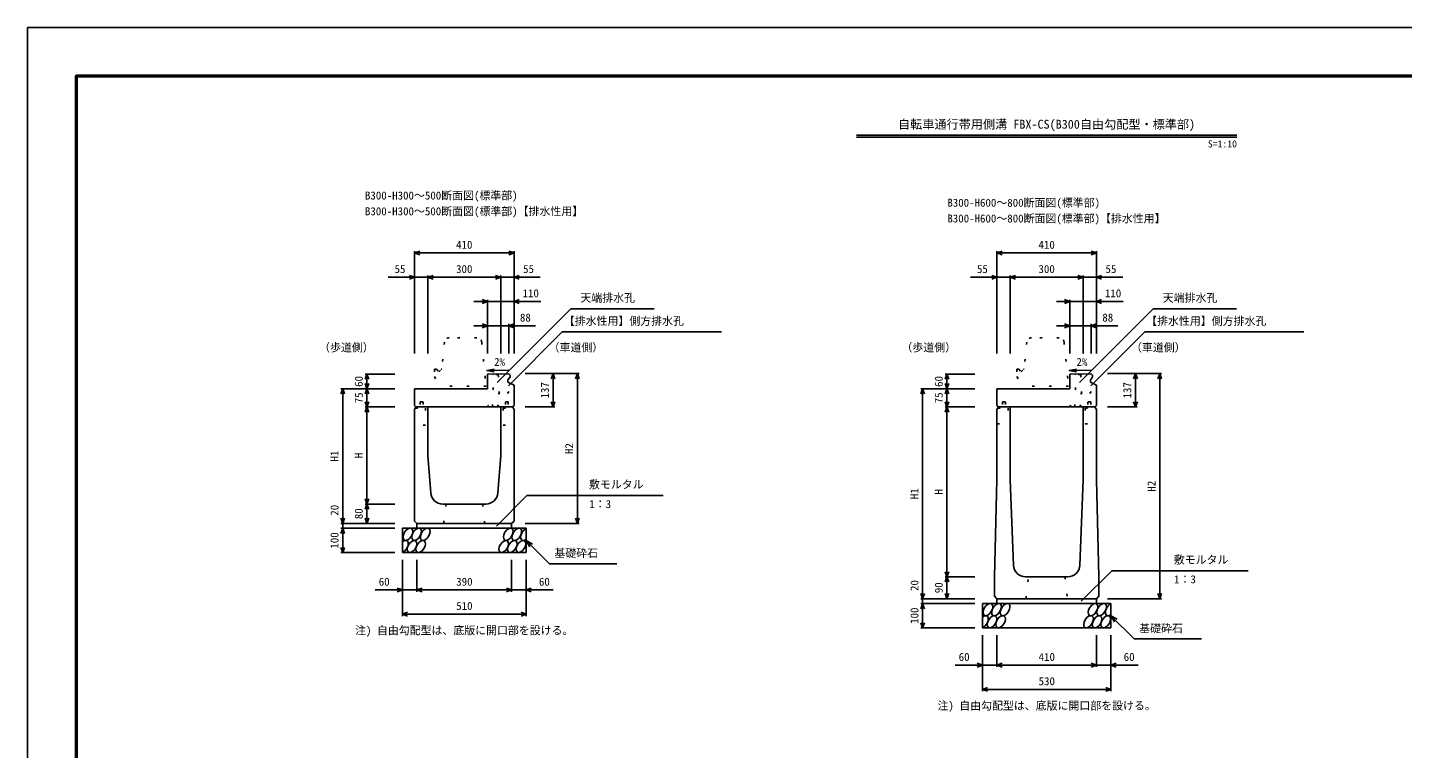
# Model space of a CAD drawing. Units: millimetres, scale not verified. Extents: x -12600 to 12600, y -5940 to 5940.
# Drawn here: x -12600 to -6934, y -2970 to 0 of the extents above; entities that cross this region are included whole.
import ezdxf
from ezdxf.enums import TextEntityAlignment as Align

# ---------------------------------------------------------------- set-up
doc = ezdxf.new("R2010")
doc.units = ezdxf.units.MM
doc.header["$LTSCALE"] = 40
doc.linetypes.add('DOTTED', pattern=[1.75, 0.25, -1.5])
for name, color, linetype, lineweight in [('0-0_DIM', 7, 'Continuous', 25), ('0-1_Defpoints', 5, 'Continuous', 25), ('0-2_HATCH', 6, 'Continuous', 25), ('0-5_OUTLINE', 3, 'Continuous', 25), ('0-6_OUTLINE2', 4, 'DOTTED', 25), ('0-7_TXT', 7, 'Continuous', 25), ('0-8_WAKU', 3, 'Continuous', 25)]:
    doc.layers.add(name, color=color, linetype=linetype, lineweight=lineweight)
doc.styles.add('ＭＳ ゴシック', font='')
doc.styles.get('ＭＳ ゴシック').set_extended_font_data('MS Gothic')

msp = doc.modelspace()

# ---------------------------------------------------------------- linework, layer by layer
at = {"layer": '0-0_DIM'}
for p, q in [((-11005, -921.3), (-11005, -1342.94)), ((-10595, -928.8), (-11005, -928.8)), ((-10595, -921.3), (-10595, -1342.94)), ((-8605, -921.3), (-8605, -1342.94)), ((-8195, -928.8), (-8605, -928.8)), ((-8195, -921.3), (-8195, -1342.94)), ((-11113.38, -1028.8), (-11005, -1028.8)), ((-10950, -1028.8), (-11005, -1028.8)), ((-10950, -1021.3), (-10950, -1342.94)), ((-10950, -1028.8), (-10650, -1028.8)), ((-10650, -1021.3), (-10650, -1342.94)), ((-10650, -1028.8), (-10595, -1028.8)), ((-10486.62, -1028.8), (-10595, -1028.8)), ((-8713.38, -1028.8), (-8605, -1028.8)), ((-8550, -1028.8), (-8605, -1028.8)), ((-8550, -1021.3), (-8550, -1342.94)), ((-8550, -1028.8), (-8250, -1028.8)), ((-8250, -1021.3), (-8250, -1342.94)), ((-8250, -1028.8), (-8195, -1028.8)), ((-8086.62, -1028.8), (-8195, -1028.8)), ((-10760, -1128.8), (-10705, -1128.8)), ((-10705, -1121.3), (-10705, -1342.94)), ((-10595, -1128.8), (-10705, -1128.8)), ((-10595, -1128.8), (-10485, -1128.8)), ((-8360, -1128.8), (-8305, -1128.8)), ((-8305, -1121.3), (-8305, -1342.94)), ((-8195, -1128.8), (-8305, -1128.8)), ((-8195, -1128.8), (-8085, -1128.8)), ((-10664.87, -1463), (-10360.65, -1158.78)), ((-10360.65, -1158.78), (-10017.54, -1158.78)), ((-8264.87, -1463), (-7960.65, -1158.78)), ((-7960.65, -1158.78), (-7617.54, -1158.78)), ((-10760, -1228.8), (-10705, -1228.8)), ((-10617, -1228.8), (-10705, -1228.8)), ((-10617, -1221.3), (-10617, -1342.94)), ((-10617, -1228.8), (-10507, -1228.8)), ((-8360, -1228.8), (-8305, -1228.8)), ((-8217, -1228.8), (-8305, -1228.8)), ((-8217, -1221.3), (-8217, -1342.94)), ((-8217, -1228.8), (-8107, -1228.8)), ((-10618.17, -1476.24), (-10396.03, -1254.1)), ((-10396.03, -1254.1), (-9740.13, -1254.1)), ((-8218.17, -1476.24), (-7996.03, -1254.1)), ((-7996.03, -1254.1), (-7340.13, -1254.1)), ((-11208.5, -1427.94), (-11086, -1427.94)), ((-11201, -1427.94), (-11201, -1487.94)), ((-10326.5, -1425.94), (-10549, -1425.94)), ((-10434, -1425.94), (-10434, -1562.94)), ((-10334, -1425.94), (-10334, -2042.94)), ((-8818.5, -1427.94), (-8696, -1427.94)), ((-8811, -1427.94), (-8811, -1487.94)), ((-7926.5, -1425.94), (-8149, -1425.94)), ((-8034, -1425.94), (-8034, -1562.94)), ((-7934, -1425.94), (-7934, -2352.94)), ((-11308.5, -1487.94), (-11086, -1487.94)), ((-11301, -1487.94), (-11301, -2042.94)), ((-11201, -1562.94), (-11201, -1487.94)), ((-8918.5, -1487.94), (-8696, -1487.94)), ((-8911, -1487.94), (-8911, -2352.94)), ((-8811, -1562.94), (-8811, -1487.94)), ((-11208.5, -1562.94), (-11086, -1562.94)), ((-11201, -1562.94), (-11201, -1962.94)), ((-10426.5, -1562.94), (-10549, -1562.94)), ((-8818.5, -1562.94), (-8696, -1562.94)), ((-8811, -1562.94), (-8811, -2262.94)), ((-8026.5, -1562.94), (-8149, -1562.94)), ((-11208.5, -1962.94), (-11086, -1962.94)), ((-11201, -1962.94), (-11201, -2042.94)), ((-10667.89, -2053.75), (-10541.66, -1927.52)), ((-10541.66, -1927.52), (-9980.19, -1927.52)), ((-11308.5, -2042.94), (-11086, -2042.94)), ((-11308.5, -2062.94), (-11086, -2062.94)), ((-11301, -2042.94), (-11301, -2062.94)), ((-11301, -2062.94), (-11301, -2162.94)), ((-10326.5, -2042.94), (-10549, -2042.94)), ((-10545, -2112.94), (-10449.24, -2208.7)), ((-10545, -2112.94), (-10519.02, -2127.94)), ((-10545, -2112.94), (-10530, -2138.92)), ((-11308.5, -2162.94), (-11086, -2162.94)), ((-11055, -2424.31), (-11055, -2192.94)), ((-10995, -2324.31), (-10995, -2192.94)), ((-10605, -2324.31), (-10605, -2192.94)), ((-10545, -2424.31), (-10545, -2192.94)), ((-10449.24, -2208.7), (-10171.69, -2208.7)), ((-8818.5, -2262.94), (-8696, -2262.94)), ((-8811, -2262.94), (-8811, -2352.94)), ((-8257.89, -2363.75), (-8131.66, -2237.52)), ((-8131.66, -2237.52), (-7570.19, -2237.52)), ((-11055, -2316.81), (-11166.79, -2316.81)), ((-11055, -2316.81), (-10995, -2316.81)), ((-10995, -2316.81), (-10605, -2316.81)), ((-10545, -2316.81), (-10605, -2316.81)), ((-10545, -2316.81), (-10433.21, -2316.81)), ((-8918.5, -2352.94), (-8696, -2352.94)), ((-8918.5, -2372.94), (-8696, -2372.94)), ((-8911, -2352.94), (-8911, -2372.94)), ((-8911, -2372.94), (-8911, -2472.94)), ((-7926.5, -2352.94), (-8149, -2352.94)), ((-11055, -2416.81), (-10545, -2416.81)), ((-8135, -2422.94), (-8039.24, -2518.7)), ((-8135, -2422.94), (-8109.02, -2437.94)), ((-8135, -2422.94), (-8120, -2448.92)), ((-8918.5, -2472.94), (-8696, -2472.94)), ((-8665, -2734.31), (-8665, -2502.94)), ((-8605, -2634.31), (-8605, -2502.94)), ((-8195, -2634.31), (-8195, -2502.94)), ((-8135, -2734.31), (-8135, -2502.94)), ((-8039.24, -2518.7), (-7761.69, -2518.7)), ((-8665, -2626.81), (-8776.79, -2626.81)), ((-8665, -2626.81), (-8605, -2626.81)), ((-8605, -2626.81), (-8195, -2626.81)), ((-8135, -2626.81), (-8195, -2626.81)), ((-8135, -2626.81), (-8023.21, -2626.81)), ((-8665, -2726.81), (-8135, -2726.81))]:
    msp.add_line(p, q, dxfattribs=at)
for points in [[(-10983.86, -936.5), (-11005, -928.8), (-10983.86, -921.11)], [(-10616.14, -921.11), (-10595, -928.8), (-10616.14, -936.5)], [(-8583.86, -936.5), (-8605, -928.8), (-8583.86, -921.11)], [(-8216.14, -921.11), (-8195, -928.8), (-8216.14, -936.5)], [(-11026.14, -1021.11), (-11005, -1028.8), (-11026.14, -1036.5)], [(-10928.86, -1036.5), (-10950, -1028.8), (-10928.86, -1021.11)], [(-10671.14, -1021.11), (-10650, -1028.8), (-10671.14, -1036.5)], [(-10573.86, -1021.11), (-10595, -1028.8), (-10573.86, -1036.5)], [(-8626.14, -1021.11), (-8605, -1028.8), (-8626.14, -1036.5)], [(-8528.86, -1036.5), (-8550, -1028.8), (-8528.86, -1021.11)], [(-8271.14, -1021.11), (-8250, -1028.8), (-8271.14, -1036.5)], [(-8173.86, -1021.11), (-8195, -1028.8), (-8173.86, -1036.5)], [(-10726.14, -1121.11), (-10705, -1128.8), (-10726.14, -1136.5)], [(-10573.86, -1121.11), (-10595, -1128.8), (-10573.86, -1136.5)], [(-8326.14, -1121.11), (-8305, -1128.8), (-8326.14, -1136.5)], [(-8173.86, -1121.11), (-8195, -1128.8), (-8173.86, -1136.5)], [(-10726.14, -1221.11), (-10705, -1228.8), (-10726.14, -1236.5)], [(-10595.86, -1221.11), (-10617, -1228.8), (-10595.86, -1236.5)], [(-8326.14, -1221.11), (-8305, -1228.8), (-8326.14, -1236.5)], [(-8195.86, -1221.11), (-8217, -1228.8), (-8195.86, -1236.5)], [(-11208.7, -1449.09), (-11201, -1427.94), (-11193.3, -1449.09)], [(-11193.3, -1466.8), (-11201, -1487.94), (-11208.7, -1466.8)], [(-10441.7, -1447.09), (-10434, -1425.94), (-10426.3, -1447.09)], [(-10341.7, -1447.09), (-10334, -1425.94), (-10326.3, -1447.09)], [(-8818.7, -1449.09), (-8811, -1427.94), (-8803.3, -1449.09)], [(-8803.3, -1466.8), (-8811, -1487.94), (-8818.7, -1466.8)], [(-8041.7, -1447.09), (-8034, -1425.94), (-8026.3, -1447.09)], [(-7941.7, -1447.09), (-7934, -1425.94), (-7926.3, -1447.09)], [(-11293.3, -1509.09), (-11301, -1487.94), (-11308.7, -1509.09)], [(-11208.7, -1509.09), (-11201, -1487.94), (-11193.3, -1509.09)], [(-8903.3, -1509.09), (-8911, -1487.94), (-8918.7, -1509.09)], [(-8818.7, -1509.09), (-8811, -1487.94), (-8803.3, -1509.09)], [(-11208.7, -1541.8), (-11201, -1562.94), (-11193.3, -1541.8)], [(-11208.7, -1584.09), (-11201, -1562.94), (-11193.3, -1584.09)], [(-10441.7, -1541.8), (-10434, -1562.94), (-10426.3, -1541.8)], [(-8818.7, -1541.8), (-8811, -1562.94), (-8803.3, -1541.8)], [(-8818.7, -1584.09), (-8811, -1562.94), (-8803.3, -1584.09)], [(-8041.7, -1541.8), (-8034, -1562.94), (-8026.3, -1541.8)], [(-11193.3, -1941.8), (-11201, -1962.94), (-11208.7, -1941.8)], [(-11208.7, -1984.09), (-11201, -1962.94), (-11193.3, -1984.09)], [(-11293.3, -2021.8), (-11301, -2042.94), (-11308.7, -2021.8)], [(-11193.3, -2021.8), (-11201, -2042.94), (-11208.7, -2021.8)], [(-10341.7, -2021.8), (-10334, -2042.94), (-10326.3, -2021.8)], [(-11293.3, -2084.09), (-11301, -2062.94), (-11308.7, -2084.09)], [(-11293.3, -2141.8), (-11301, -2162.94), (-11308.7, -2141.8)], [(-8803.3, -2241.8), (-8811, -2262.94), (-8818.7, -2241.8)], [(-8818.7, -2284.09), (-8811, -2262.94), (-8803.3, -2284.09)], [(-11076.14, -2309.11), (-11055, -2316.81), (-11076.14, -2324.5)], [(-10973.86, -2324.5), (-10995, -2316.81), (-10973.86, -2309.11)], [(-10626.14, -2309.11), (-10605, -2316.81), (-10626.14, -2324.5)], [(-10523.86, -2309.11), (-10545, -2316.81), (-10523.86, -2324.5)], [(-8903.3, -2331.8), (-8911, -2352.94), (-8918.7, -2331.8)], [(-8903.3, -2394.09), (-8911, -2372.94), (-8918.7, -2394.09)], [(-8803.3, -2331.8), (-8811, -2352.94), (-8818.7, -2331.8)], [(-7941.7, -2331.8), (-7934, -2352.94), (-7926.3, -2331.8)], [(-11033.86, -2424.5), (-11055, -2416.81), (-11033.86, -2409.11)], [(-10566.14, -2409.11), (-10545, -2416.81), (-10566.14, -2424.5)], [(-8903.3, -2451.8), (-8911, -2472.94), (-8918.7, -2451.8)], [(-8686.14, -2619.11), (-8665, -2626.81), (-8686.14, -2634.5)], [(-8583.86, -2634.5), (-8605, -2626.81), (-8583.86, -2619.11)], [(-8216.14, -2619.11), (-8195, -2626.81), (-8216.14, -2634.5)], [(-8113.86, -2619.11), (-8135, -2626.81), (-8113.86, -2634.5)], [(-8643.86, -2734.5), (-8665, -2726.81), (-8643.86, -2719.11)], [(-8156.14, -2719.11), (-8135, -2726.81), (-8156.14, -2734.5)]]:
    msp.add_lwpolyline(points, dxfattribs=at)
at = {"layer": '0-1_Defpoints'}
msp.add_lwpolyline([(-12600, -5940), (-4200, -5940), (-4200, 0), (-12600, 0)], close=True, dxfattribs=at)
at = {"layer": '0-2_HATCH'}
for centre in [(-11032.11, -2087.94), (-10996.63, -2087.94), (-10961.16, -2087.94), (-10618.95, -2087.94), (-10583.48, -2087.94), (-11015.23, -2137.94), (-10979.75, -2137.94), (-10637.55, -2137.94), (-10602.07, -2137.94), (-10566.59, -2137.94), (-8642.11, -2397.94), (-8606.63, -2397.94), (-8571.16, -2397.94), (-8208.95, -2397.94), (-8173.48, -2397.94), (-8625.23, -2447.94), (-8589.75, -2447.94), (-8227.55, -2447.94), (-8192.07, -2447.94), (-8156.59, -2447.94)]:
    msp.add_ellipse(centre, major_axis=(14.54, 23.54), ratio=0.5792, dxfattribs=at)
for centre, start_param, end_param in [((-10548, -2087.94), 0.6666252, 4.1103269), ((-11050.7, -2137.94), 3.7419964, 7.318141), ((-8138, -2397.94), 0.6666252, 4.1103269), ((-8660.7, -2447.94), 3.7419964, 7.318141)]:
    msp.add_ellipse(centre, major_axis=(14.54, 23.54), ratio=0.5792, start_param=start_param, end_param=end_param, dxfattribs=at)
at = {"layer": '0-5_OUTLINE', "linetype": 'DOTTED'}
for p, q in [((-10881.81, -1295.99), (-10893, -1407.94)), ((-10748.1, -1277.94), (-10861.9, -1277.94)), ((-10728.2, -1295.95), (-10710, -1477.94)), ((-8481.81, -1295.99), (-8493, -1407.94)), ((-8348.1, -1277.94), (-8461.9, -1277.94)), ((-8328.2, -1295.95), (-8310, -1477.94)), ((-10923, -1407.94), (-10923, -1437.94)), ((-10923, -1407.94), (-10915, -1407.94)), ((-8523, -1407.94), (-8523, -1437.94)), ((-8523, -1407.94), (-8515, -1407.94)), ((-10923, -1437.94), (-10900, -1477.94)), ((-8523, -1437.94), (-8500, -1477.94)), ((-10710, -1477.94), (-10900, -1477.94)), ((-8310, -1477.94), (-8500, -1477.94))]:
    msp.add_line(p, q, dxfattribs=at)
at = {"layer": '0-5_OUTLINE'}
for p, q in [((-10616.86, -1426.26), (-10705, -1427.94)), ((-10705, -1487.94), (-10705, -1427.94)), ((-10620, -1450.94), (-10611, -1440.94)), ((-10620, -1450.94), (-10620, -1460.94)), ((-10620, -1460.94), (-10595, -1473.94)), ((-10616.86, -1426.26), (-10611, -1432)), ((-10611, -1432), (-10611, -1440.94)), ((-8216.86, -1426.26), (-8305, -1427.94)), ((-8305, -1487.94), (-8305, -1427.94)), ((-8220, -1450.94), (-8211, -1440.94)), ((-8220, -1450.94), (-8220, -1460.94)), ((-8220, -1460.94), (-8195, -1473.94)), ((-8216.86, -1426.26), (-8211, -1432)), ((-8211, -1432), (-8211, -1440.94)), ((-11005, -1556.94), (-11005, -1487.94)), ((-10705, -1487.94), (-11005, -1487.94)), ((-10595, -1556.94), (-10595, -1473.94)), ((-8605, -1556.94), (-8605, -1487.94)), ((-8305, -1487.94), (-8605, -1487.94)), ((-8195, -1556.94), (-8195, -1473.94)), ((-11005, -1556.94), (-10999, -1562.94)), ((-10999, -1562.94), (-11005, -1572.94)), ((-11005, -2032.94), (-11005, -1572.94)), ((-10999, -1562.94), (-10601, -1562.94)), ((-10950, -1562.94), (-10950, -1762.94)), ((-10650, -1562.94), (-10650, -1762.94)), ((-10601, -1562.94), (-10595, -1556.94)), ((-10595, -1572.94), (-10601, -1562.94)), ((-8605, -1556.94), (-8599, -1562.94)), ((-8605, -1572.94), (-8599, -1562.94)), ((-8605, -1572.94), (-8605, -1862.94)), ((-8599, -1562.94), (-8201, -1562.94)), ((-8201, -1562.94), (-8195, -1556.94)), ((-8195, -1572.94), (-8201, -1562.94)), ((-8195, -1572.94), (-8195, -1862.94)), ((-10938.47, -1916.68), (-10950, -1762.94)), ((-10661.53, -1916.68), (-10650, -1762.94)), ((-8605, -1862.94), (-8615, -2262.94)), ((-8185, -2262.94), (-8195, -1862.94)), ((-10888.61, -1962.94), (-10711.39, -1962.94)), ((-10995, -2042.94), (-11005, -2032.94)), ((-11055, -2062.94), (-10545, -2062.94)), ((-11055, -2162.94), (-11055, -2062.94)), ((-10605, -2042.94), (-10995, -2042.94)), ((-10995, -2042.94), (-10995, -2062.94)), ((-10605, -2042.94), (-10605, -2062.94)), ((-10545, -2162.94), (-10545, -2062.94)), ((-11055, -2162.94), (-10545, -2162.94)), ((-8615, -2342.94), (-8615, -2262.94)), ((-8486.84, -2262.94), (-8313.16, -2262.94)), ((-8185, -2342.94), (-8185, -2262.94)), ((-8665, -2372.94), (-8135, -2372.94)), ((-8665, -2472.94), (-8665, -2372.94)), ((-8605, -2352.94), (-8615, -2342.94)), ((-8195, -2352.94), (-8605, -2352.94)), ((-8605, -2352.94), (-8605, -2372.94)), ((-8195, -2352.94), (-8185, -2342.94)), ((-8195, -2352.94), (-8195, -2372.94)), ((-8135, -2472.94), (-8135, -2372.94)), ((-8665, -2472.94), (-8135, -2472.94))]:
    msp.add_line(p, q, dxfattribs=at)
at = {"layer": '0-5_OUTLINE', "linetype": 'DOTTED'}
for points in [[(-10915, -1407.94), (-10905, -1417.94), (-10895, -1407.94), (-10893, -1407.94)], [(-8515, -1407.94), (-8505, -1417.94), (-8495, -1407.94), (-8493, -1407.94)]]:
    msp.add_lwpolyline(points, dxfattribs=at)
at = {"layer": '0-5_OUTLINE'}
for points in [[(-10605, -2042.94), (-10595, -2032.94), (-10595, -1572.94)], [(-8550, -1562.94), (-8550, -1862.94), (-8536.8, -2214.82)], [(-8250, -1562.94), (-8250, -1862.94), (-8263.2, -2214.82)]]:
    msp.add_lwpolyline(points, dxfattribs=at)
at = {"layer": '0-5_OUTLINE', "linetype": 'DOTTED'}
for centre, start, end in [((-10861.9, -1297.94), 90, 174.40835), ((-10748.1, -1297.94), 4.08463, 90), ((-8461.9, -1297.94), 90, 174.40835), ((-8348.1, -1297.94), 4.08463, 90)]:
    msp.add_arc(centre, 20, start, end, dxfattribs=at)
at = {"layer": '0-5_OUTLINE'}
for centre, start, end in [((-10888.61, -1912.94), 184.28915, 270), ((-10711.39, -1912.94), 270, 355.71085), ((-8486.84, -2212.94), 182.14759, 270), ((-8313.16, -2212.94), 270, 357.85241)]:
    msp.add_arc(centre, 50, start, end, dxfattribs=at)
at = {"layer": '0-6_OUTLINE2'}
for p, q in [((-10706.39, -1562.94), (-10617.22, -1462.39)), ((-10684.4, -1562.94), (-10677.89, -1430.03)), ((-10677.89, -1430.03), (-10680.68, -1427.48)), ((-10659.72, -1429.82), (-10677.89, -1430.03)), ((-10659.72, -1429.84), (-10657.12, -1427.03)), ((-10659.72, -1429.84), (-10653.2, -1562.94)), ((-8306.39, -1562.94), (-8217.22, -1462.39)), ((-8284.4, -1562.94), (-8277.89, -1430.03)), ((-8277.89, -1430.03), (-8280.68, -1427.48)), ((-8259.72, -1429.82), (-8277.89, -1430.03)), ((-8259.72, -1429.84), (-8257.12, -1427.03)), ((-8259.72, -1429.84), (-8253.2, -1562.94)), ((-10664.85, -1562.94), (-10596.21, -1473.31)), ((-8264.85, -1562.94), (-8196.21, -1473.31)), ((-10981.5, -1542.44), (-10969.5, -1542.44)), ((-10981.5, -1542.44), (-10981.5, -1567.44)), ((-10969.5, -1542.44), (-10969.5, -1567.44)), ((-10640, -1567.44), (-10640, -1637.94)), ((-10640, -1567.44), (-10598.3, -1567.44)), ((-10618.5, -1542.44), (-10630.5, -1542.44)), ((-10630.5, -1542.44), (-10630.5, -1567.44)), ((-10618.5, -1542.44), (-10618.5, -1567.44)), ((-8601.7, -1567.44), (-8558, -1567.44)), ((-8581.5, -1542.44), (-8569.5, -1542.44)), ((-8581.5, -1542.44), (-8581.5, -1567.44)), ((-8569.5, -1542.44), (-8569.5, -1567.44)), ((-8558, -1567.44), (-8558, -1632.94)), ((-8242, -1567.44), (-8242, -1632.94)), ((-8242, -1567.44), (-8198.3, -1567.44)), ((-8218.5, -1542.44), (-8230.5, -1542.44)), ((-8230.5, -1542.44), (-8230.5, -1567.44)), ((-8218.5, -1542.44), (-8218.5, -1567.44)), ((-10960, -1637.94), (-11005, -1637.94)), ((-10640, -1637.94), (-10595, -1637.94)), ((-8605, -1632.94), (-8558, -1632.94)), ((-8242, -1632.94), (-8195, -1632.94)), ((-10875, -1962.94), (-10885, -2042.94)), ((-10715, -2042.94), (-10725, -1962.94)), ((-8485, -2352.94), (-8475, -2262.94)), ((-8325, -2262.94), (-8315, -2352.94))]:
    msp.add_line(p, q, dxfattribs=at)
msp.add_lwpolyline([(-11001.7, -1567.44), (-10960, -1567.44), (-10960, -1637.94)], dxfattribs=at)
at = {"layer": '0-7_TXT'}
for p, q in [((-9184.18, -442.8), (-7615.82, -442.8)), ((-9184.18, -452.4), (-7615.82, -452.4)), ((-10706.83, -1413.5), (-10677.19, -1418.15)), ((-8306.83, -1413.5), (-8277.19, -1418.15))]:
    msp.add_line(p, q, dxfattribs=at)
for points in [[(-10616.41, -1411.78), (-10706.83, -1413.5), (-10677.39, -1407.73)], [(-8216.41, -1411.78), (-8306.83, -1413.5), (-8277.39, -1407.73)]]:
    msp.add_lwpolyline(points, dxfattribs=at)
at = {"layer": '0-8_WAKU', "lineweight": 50}
msp.add_lwpolyline([(-12400, -5740), (-4400, -5740), (-4400, -200), (-12400, -200)], close=True, dxfattribs=at)

# ---------------------------------------------------------------- texts
at = {"layer": '0-0_DIM', "style": 'ＭＳ ゴシック'}
for s, p in [('410', (-10833.75, -921.3)), ('410', (-8433.75, -921.3)), ('55', (-11087.34, -1021.3)), ('300', (-10833.75, -1021.3)), ('55', (-10557.66, -1021.3)), ('55', (-8687.34, -1021.3)), ('300', (-8433.75, -1021.3)), ('55', (-8157.66, -1021.3)), ('110', (-10559.93, -1121.3)), ('天端排水孔', (-10321.54, -1140.04)), ('110', (-8159.93, -1121.3)), ('天端排水孔', (-7921.54, -1140.04)), ('88', (-10570.68, -1221.3)), ('【排水性用】側方排水孔', (-10389.84, -1235.36)), ('88', (-8170.68, -1221.3)), ('【排水性用】側方排水孔', (-7989.84, -1235.36)), ('（歩道側）', (-11398.39, -1344.65)), ('（車道側）', (-10452.57, -1344.65)), ('（歩道側）', (-8998.39, -1344.65)), ('（車道側）', (-8052.57, -1344.65)), ('敷モルタル', (-10286.06, -1908.78)), ('1：3', (-10284.87, -1989.54)), ('基礎砕石', (-10428.68, -2191.53)), ('敷モルタル', (-7876.06, -2218.78)), ('1：3', (-7874.87, -2299.54)), ('60', (-11152.5, -2309.31)), ('390', (-10833.22, -2309.31)), ('60', (-10492.5, -2309.31)), ('510', (-10833.22, -2409.31)), ('基礎砕石', (-8018.68, -2501.53)), ('60', (-8762.5, -2619.31)), ('410', (-8433.22, -2619.31)), ('60', (-8082.5, -2619.31)), ('530', (-8433.22, -2719.31))]:
    msp.add_text(s, height=32.99, dxfattribs=at).set_placement(p, align=Align.BOTTOM_LEFT)
for s, p in [('60', (-11208.5, -1480.44)), ('137', (-10441.5, -1528.19)), ('60', (-8818.5, -1480.44)), ('137', (-8041.5, -1528.19)), ('75', (-11208.5, -1547.94)), ('75', (-8818.5, -1547.94)), ('H1', (-11308.5, -1787.94)), ('H', (-11208.5, -1774.19)), ('H2', (-10341.5, -1756.94)), ('H2', (-7941.5, -1911.94)), ('H1', (-8918.5, -1942.94)), ('H', (-8818.5, -1924.19)), ('20', (-11308.5, -2011.13)), ('80', (-11208.5, -2025.44)), ('100', (-11308.5, -2146.69)), ('20', (-8918.5, -2321.13)), ('90', (-8818.5, -2330.44)), ('100', (-8918.5, -2456.69))]:
    msp.add_text(s, height=32.99, rotation=90, dxfattribs=at).set_placement(p, align=Align.BOTTOM_LEFT)
at = {"layer": '0-7_TXT', "style": 'ＭＳ ゴシック'}
for s, height, p in [('自転車通行帯用側溝 FBX-CS(B300自由勾配型・標準部)', 36.66, (-9012.5, -427.8)), ('S', 29.33, (-7735.82, -502.8)), ('=', 29.33, (-7715.82, -502.8)), ('1', 29.33, (-7695.82, -502.8)), (':', 29.33, (-7675.82, -502.8)), ('1', 29.33, (-7655.82, -502.8)), ('0', 29.33, (-7635.82, -502.8)), ('B300-H300～500断面図(標準部)', 32.99, (-11209.34, -718.5)), ('B300-H300～500断面図(標準部)【排水性用】', 32.99, (-11209.34, -783.38)), ('B300-H600～800断面図(標準部)', 32.99, (-8809.34, -748.2)), ('B300-H600～800断面図(標準部)【排水性用】', 32.99, (-8809.34, -813.07)), ('2%', 32.99, (-10677.26, -1404.17)), ('2%', 32.99, (-8277.26, -1404.17)), ('注) 自由勾配型は、底版に開口部を設ける。', 32.99, (-11250, -2510)), ('注) 自由勾配型は、底版に開口部を設ける。', 32.99, (-8850, -2820))]:
    msp.add_text(s, height=height, dxfattribs=at).set_placement(p, align=Align.BOTTOM_LEFT)

doc.saveas('drawing.dxf')
